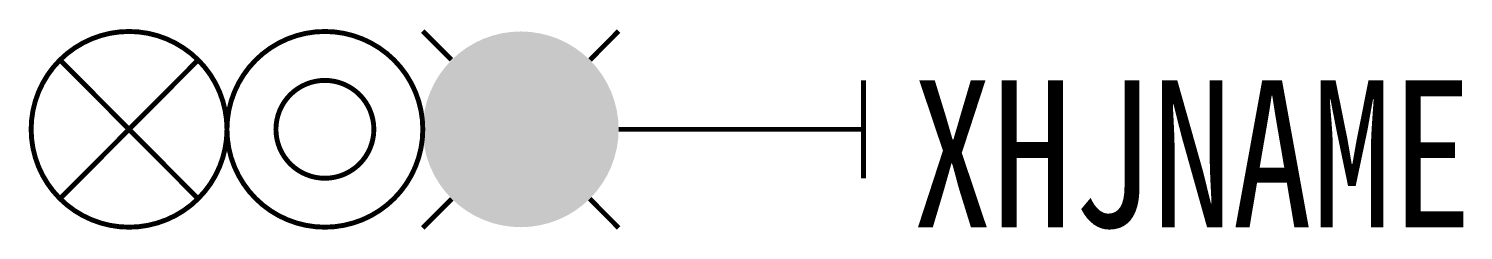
# Model space of a CAD drawing. Header units: inches. Extents: x -17.1 to 12.3, y 3.9 to 8.1.
import ezdxf

# ---------------------------------------------------------------- set-up
doc = ezdxf.new("R2010")
doc.units = ezdxf.units.IN
doc.header["$MEASUREMENT"] = 0
doc.styles.add('HZ', font='SimSun.ttf', dxfattribs={"width": 0.8})

msp = doc.modelspace()

# ---------------------------------------------------------------- linework, layer by layer
at = {"const_width": 0.1}
for points in [[(-17, 6, 1), (-13, 6, 1)], [(-13, 6, 1), (-9, 6, 1)], [(-12, 6, 1), (-10, 6, 1)]]:
    msp.add_lwpolyline(points, format="xyb", close=True, dxfattribs=at)
at = {"color": 1, "const_width": 0.1}
for points in [[(-9, 8.007), (-8.416, 7.42)], [(-5, 8.007), (-5.584, 7.42)], [(-8.409, 4.58), (-9, 3.986)], [(-5.591, 4.58), (-5, 3.986)]]:
    msp.add_lwpolyline(points, dxfattribs=at)
at = {"color": 1, "const_width": 2}
msp.add_lwpolyline([(-8, 6, 1), (-6, 6, 1)], format="xyb", close=True, dxfattribs=at)
at = {"const_width": 0.1}
for points in [[(-16.414, 7.421), (-13.59, 4.582)], [(-13.586, 7.421), (-16.41, 4.582)], [(0, 7), (0, 5)], [(0, 6), (-5, 6)]]:
    msp.add_lwpolyline(points, dxfattribs=at)

# ---------------------------------------------------------------- texts
at = {"style": 'HZ', "width": 0.8}
msp.add_attdef('XHJNAME', (1, 4), 'S2', height=3, dxfattribs=at)

doc.saveas('drawing.dxf')
